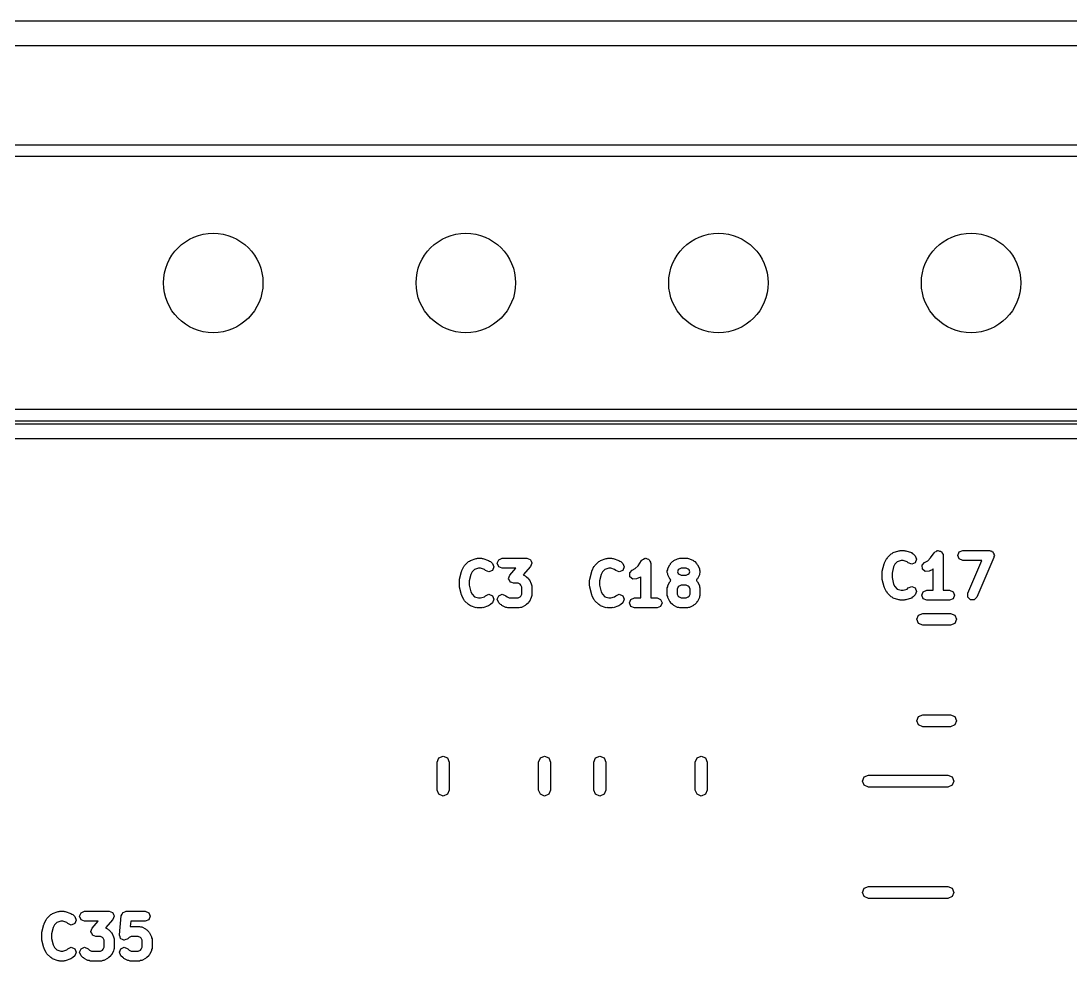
# Model space of a CAD drawing. Extents: x 0.4 to 11.3, y -7.9 to -0.4.
# Drawn here: x 5.8794 to 6.295, y -3.3593 to -2.9872 of the extents above; entities that cross this region are included whole.
import ezdxf

# ---------------------------------------------------------------- set-up
doc = ezdxf.new("R2010")
doc.units = 0
doc.header["$MEASUREMENT"] = 0
doc.layers.add('BLACK', color=7, linetype='CONTINUOUS')

msp = doc.modelspace()

# ---------------------------------------------------------------- linework, layer by layer
at = {"layer": 'BLACK', "linetype": 'CONTINUOUS'}
for p, q in [((5.39486, -2.9872), (5.90551, -2.9872)), ((5.90551, -2.9872), (6.41616, -2.9872)), ((5.90551, -2.99705), (5.3937, -2.99705)), ((6.41732, -2.99705), (5.90551, -2.99705)), ((5.50551, -3.03619), (6.40787, -3.03619)), ((6.40551, -3.04091), (5.50787, -3.04091)), ((5.50787, -3.14091), (6.40551, -3.14091)), ((6.40787, -3.14564), (5.50551, -3.14564)), ((5.39372, -3.14665), (6.41734, -3.14665)), ((6.4155, -3.15256), (5.39556, -3.15256)), ((6.0573, -3.20073), (6.05955, -3.19998)), ((6.05955, -3.19998), (6.05987, -3.20001)), ((6.05987, -3.20001), (6.06017, -3.19988)), ((6.06017, -3.19988), (6.06167, -3.19988)), ((6.06167, -3.19988), (6.06197, -3.20001)), ((6.06197, -3.20001), (6.06229, -3.19998)), ((6.06229, -3.19998), (6.06454, -3.20073)), ((6.06853, -3.20046), (6.06992, -3.19988)), ((6.06992, -3.19988), (6.07967, -3.19988)), ((6.07967, -3.19988), (6.08031, -3.20015)), ((6.10885, -3.20073), (6.1111, -3.19998)), ((6.1111, -3.19998), (6.11143, -3.20001)), ((6.11143, -3.20001), (6.11173, -3.19988)), ((6.11173, -3.19988), (6.11323, -3.19988)), ((6.11323, -3.19988), (6.11353, -3.20001)), ((6.11353, -3.20001), (6.11385, -3.19998)), ((6.11385, -3.19998), (6.1161, -3.20073)), ((6.12586, -3.20024), (6.12634, -3.19992)), ((6.12634, -3.19992), (6.12654, -3.19996)), ((6.12654, -3.19996), (6.12673, -3.19988)), ((6.12673, -3.19988), (6.12725, -3.2001)), ((6.12725, -3.2001), (6.12782, -3.20021)), ((6.13784, -3.20084), (6.13934, -3.20009)), ((6.13934, -3.20009), (6.1398, -3.20006)), ((6.1398, -3.20006), (6.14022, -3.19988)), ((6.14022, -3.19988), (6.14322, -3.19988)), ((6.14322, -3.19988), (6.14365, -3.20006)), ((6.14365, -3.20006), (6.1441, -3.20009)), ((6.1441, -3.20009), (6.1456, -3.20084)), ((6.22198, -3.20016), (6.22222, -3.19995)), ((6.22222, -3.19995), (6.22235, -3.19965)), ((6.22235, -3.19965), (6.22385, -3.19815)), ((6.22385, -3.19815), (6.22427, -3.19797)), ((6.22427, -3.19797), (6.22461, -3.19767)), ((6.22461, -3.19767), (6.22686, -3.19692)), ((6.22686, -3.19692), (6.22719, -3.19694)), ((6.22719, -3.19694), (6.22749, -3.19682)), ((6.22749, -3.19682), (6.22899, -3.19682)), ((6.22899, -3.19682), (6.22929, -3.19694)), ((6.22929, -3.19694), (6.22961, -3.19692)), ((6.22961, -3.19692), (6.23186, -3.19767)), ((6.23186, -3.19767), (6.23221, -3.19797)), ((6.23221, -3.19797), (6.23263, -3.19815)), ((6.23263, -3.19815), (6.23338, -3.1989)), ((6.23338, -3.1989), (6.23395, -3.20029)), ((6.23832, -3.20092), (6.23946, -3.19978)), ((6.23946, -3.19978), (6.24085, -3.1977)), ((6.24085, -3.1977), (6.24102, -3.19758)), ((6.24102, -3.19758), (6.24109, -3.1974)), ((6.24109, -3.1974), (6.24162, -3.19718)), ((6.24162, -3.19718), (6.2421, -3.19686)), ((6.2421, -3.19686), (6.2423, -3.1969)), ((6.2423, -3.1969), (6.24249, -3.19682)), ((6.24249, -3.19682), (6.24301, -3.19704)), ((6.24301, -3.19704), (6.24358, -3.19715)), ((6.24358, -3.19715), (6.24369, -3.19732)), ((6.24369, -3.19732), (6.24388, -3.1974)), ((6.24388, -3.1974), (6.2441, -3.19793)), ((6.2441, -3.19793), (6.24442, -3.1984)), ((6.24442, -3.1984), (6.24438, -3.1986)), ((6.24438, -3.1986), (6.24445, -3.19879)), ((6.24445, -3.19879), (6.24445, -3.21257)), ((6.25027, -3.19879), (6.25084, -3.1974)), ((6.25084, -3.20018), (6.25027, -3.19879)), ((6.25084, -3.1974), (6.25223, -3.19682)), ((6.25223, -3.19682), (6.26273, -3.19682)), ((6.26454, -3.19956), (6.25779, -3.21531)), ((6.26273, -3.19682), (6.26311, -3.19698)), ((6.26311, -3.19698), (6.26351, -3.19698)), ((6.26351, -3.19698), (6.26377, -3.19725)), ((6.26377, -3.19725), (6.26412, -3.1974)), ((6.26412, -3.1974), (6.26428, -3.19777)), ((6.26428, -3.19777), (6.26456, -3.19806)), ((6.26455, -3.19916), (6.26454, -3.19956)), ((6.2647, -3.19879), (6.26455, -3.19916)), ((6.26456, -3.19806), (6.26456, -3.19844)), ((6.26456, -3.19844), (6.2647, -3.19879)), ((6.05391, -3.20472), (6.05466, -3.20322)), ((6.05466, -3.20322), (6.05491, -3.20301)), ((6.05491, -3.20301), (6.05503, -3.20271)), ((6.05503, -3.20271), (6.05653, -3.20121)), ((6.05653, -3.20121), (6.05695, -3.20103)), ((6.05695, -3.20103), (6.0573, -3.20073)), ((6.06049, -3.20382), (6.05898, -3.20432)), ((6.06135, -3.20382), (6.06049, -3.20382)), ((6.06286, -3.20432), (6.06135, -3.20382)), ((6.06454, -3.20073), (6.06489, -3.20103)), ((6.06489, -3.20103), (6.06531, -3.20121)), ((6.06531, -3.20121), (6.06606, -3.20196)), ((6.06606, -3.20196), (6.06664, -3.20335)), ((6.06664, -3.20335), (6.06606, -3.20474)), ((6.06795, -3.20185), (6.06853, -3.20046)), ((6.06853, -3.20324), (6.06795, -3.20185)), ((6.06992, -3.20382), (6.06853, -3.20324)), ((6.07533, -3.20382), (6.06992, -3.20382)), ((6.07294, -3.20656), (6.07533, -3.20382)), ((6.08115, -3.20315), (6.07826, -3.20645)), ((6.08031, -3.20015), (6.08096, -3.20037)), ((6.08096, -3.20037), (6.081, -3.20043)), ((6.081, -3.20043), (6.08106, -3.20046)), ((6.08106, -3.20046), (6.08133, -3.2011)), ((6.08137, -3.20249), (6.08115, -3.20315)), ((6.08133, -3.2011), (6.08163, -3.20172)), ((6.08164, -3.20185), (6.08137, -3.20249)), ((6.08163, -3.20172), (6.08161, -3.20179)), ((6.08161, -3.20179), (6.08164, -3.20185)), ((6.10547, -3.20472), (6.10622, -3.20322)), ((6.10622, -3.20322), (6.10646, -3.20301)), ((6.10646, -3.20301), (6.10659, -3.20271)), ((6.10659, -3.20271), (6.10809, -3.20121)), ((6.10809, -3.20121), (6.10851, -3.20103)), ((6.10851, -3.20103), (6.10885, -3.20073)), ((6.11205, -3.20382), (6.11054, -3.20432)), ((6.11291, -3.20382), (6.11205, -3.20382)), ((6.11441, -3.20432), (6.11291, -3.20382)), ((6.1161, -3.20073), (6.11645, -3.20103)), ((6.11645, -3.20103), (6.11687, -3.20121)), ((6.11687, -3.20121), (6.11762, -3.20196)), ((6.11762, -3.20196), (6.1182, -3.20335)), ((6.1182, -3.20335), (6.11762, -3.20474)), ((6.12135, -3.20459), (6.12256, -3.20398)), ((6.12256, -3.20398), (6.1237, -3.20285)), ((6.1237, -3.20285), (6.12509, -3.20076)), ((6.12509, -3.20076), (6.12526, -3.20065)), ((6.12526, -3.20065), (6.12533, -3.20046)), ((6.12533, -3.20046), (6.12586, -3.20024)), ((6.12782, -3.20021), (6.12793, -3.20038)), ((6.12793, -3.20038), (6.12812, -3.20046)), ((6.12812, -3.20046), (6.12834, -3.20099)), ((6.12834, -3.20099), (6.12866, -3.20147)), ((6.12866, -3.20147), (6.12862, -3.20166)), ((6.12862, -3.20166), (6.12869, -3.20185)), ((6.12869, -3.20185), (6.12869, -3.21563)), ((6.13543, -3.20443), (6.13546, -3.20397)), ((6.13546, -3.20397), (6.13621, -3.20247)), ((6.13621, -3.20247), (6.13646, -3.20226)), ((6.13646, -3.20226), (6.13658, -3.20196)), ((6.13658, -3.20196), (6.13733, -3.20121)), ((6.13733, -3.20121), (6.13763, -3.20109)), ((6.13763, -3.20109), (6.13784, -3.20084)), ((6.13989, -3.20422), (6.13959, -3.20452)), ((6.14069, -3.20382), (6.13989, -3.20422)), ((6.14276, -3.20382), (6.14069, -3.20382)), ((6.14356, -3.20422), (6.14276, -3.20382)), ((6.14386, -3.20452), (6.14356, -3.20422)), ((6.1456, -3.20084), (6.14582, -3.20109)), ((6.14582, -3.20109), (6.14611, -3.20121)), ((6.14611, -3.20121), (6.14686, -3.20196)), ((6.14686, -3.20196), (6.14699, -3.20226)), ((6.14699, -3.20226), (6.14723, -3.20247)), ((6.14723, -3.20247), (6.14798, -3.20397)), ((6.14798, -3.20397), (6.14802, -3.20443)), ((6.22033, -3.20506), (6.22108, -3.20206)), ((6.22108, -3.20206), (6.22121, -3.20188)), ((6.22121, -3.20188), (6.22123, -3.20166)), ((6.22123, -3.20166), (6.22198, -3.20016)), ((6.22484, -3.20323), (6.22421, -3.20578)), ((6.22536, -3.2022), (6.22484, -3.20323)), ((6.2263, -3.20126), (6.22536, -3.2022)), ((6.22781, -3.20076), (6.2263, -3.20126)), ((6.22867, -3.20076), (6.22781, -3.20076)), ((6.23017, -3.20126), (6.22867, -3.20076)), ((6.23059, -3.20168), (6.23017, -3.20126)), ((6.23199, -3.20226), (6.23059, -3.20168)), ((6.23338, -3.20168), (6.23199, -3.20226)), ((6.23395, -3.20029), (6.23338, -3.20168)), ((6.23612, -3.20267), (6.23711, -3.20153)), ((6.23623, -3.20417), (6.23612, -3.20267)), ((6.23736, -3.20516), (6.23623, -3.20417)), ((6.23711, -3.20153), (6.23832, -3.20092)), ((6.24052, -3.20413), (6.24037, -3.2043)), ((6.24052, -3.21257), (6.24052, -3.20413)), ((6.25223, -3.20076), (6.25084, -3.20018)), ((6.25975, -3.20076), (6.25223, -3.20076)), ((6.25417, -3.21376), (6.25975, -3.20076)), ((6.05295, -3.2086), (6.05305, -3.20837)), ((6.05301, -3.20812), (6.05376, -3.20512)), ((6.05305, -3.20837), (6.05301, -3.20812)), ((6.05376, -3.20512), (6.0539, -3.20494)), ((6.0539, -3.20494), (6.05391, -3.20472)), ((6.05753, -3.20629), (6.05689, -3.20884)), ((6.05804, -3.20527), (6.05753, -3.20629)), ((6.05898, -3.20432), (6.05804, -3.20527)), ((6.06328, -3.20474), (6.06286, -3.20432)), ((6.06467, -3.20532), (6.06328, -3.20474)), ((6.06606, -3.20474), (6.06467, -3.20532)), ((6.07245, -3.20785), (6.07272, -3.20721)), ((6.07248, -3.20792), (6.07245, -3.20785)), ((6.07246, -3.20798), (6.07248, -3.20792)), ((6.07276, -3.2086), (6.07246, -3.20798)), ((6.07272, -3.20721), (6.07294, -3.20656)), ((6.07826, -3.20645), (6.07905, -3.20684)), ((6.07905, -3.20684), (6.07926, -3.20709)), ((6.07926, -3.20709), (6.07956, -3.20721)), ((6.07956, -3.20721), (6.08031, -3.20796)), ((6.08031, -3.20796), (6.08043, -3.20826)), ((6.08043, -3.20826), (6.08068, -3.20847)), ((6.10451, -3.2086), (6.1046, -3.20837)), ((6.10457, -3.20812), (6.10532, -3.20512)), ((6.1046, -3.20837), (6.10457, -3.20812)), ((6.10532, -3.20512), (6.10545, -3.20494)), ((6.10545, -3.20494), (6.10547, -3.20472)), ((6.10909, -3.20629), (6.10845, -3.20884)), ((6.1096, -3.20527), (6.10909, -3.20629)), ((6.11054, -3.20432), (6.1096, -3.20527)), ((6.11483, -3.20474), (6.11441, -3.20432)), ((6.11623, -3.20532), (6.11483, -3.20474)), ((6.11762, -3.20474), (6.11623, -3.20532)), ((6.12036, -3.20573), (6.12135, -3.20459)), ((6.12047, -3.20723), (6.12036, -3.20573)), ((6.1216, -3.20822), (6.12047, -3.20723)), ((6.12311, -3.20811), (6.1216, -3.20822)), ((6.12461, -3.20736), (6.12311, -3.20811)), ((6.12476, -3.20719), (6.12461, -3.20736)), ((6.12476, -3.21563), (6.12476, -3.20719)), ((6.13526, -3.20485), (6.13543, -3.20443)), ((6.13526, -3.2056), (6.13526, -3.20485)), ((6.13543, -3.20603), (6.13526, -3.2056)), ((6.13546, -3.20648), (6.13543, -3.20603)), ((6.13621, -3.20798), (6.13546, -3.20648)), ((6.13646, -3.20819), (6.13621, -3.20798)), ((6.13658, -3.20849), (6.13646, -3.20819)), ((6.13959, -3.20452), (6.13924, -3.20523)), ((6.13924, -3.20523), (6.13959, -3.20594)), ((6.13959, -3.20594), (6.13989, -3.20623)), ((6.13989, -3.20623), (6.14069, -3.20663)), ((6.14069, -3.20663), (6.14276, -3.20663)), ((6.14276, -3.20663), (6.14356, -3.20623)), ((6.14356, -3.20623), (6.14386, -3.20594)), ((6.14421, -3.20523), (6.14386, -3.20452)), ((6.14386, -3.20594), (6.14421, -3.20523)), ((6.14699, -3.20819), (6.14686, -3.20849)), ((6.14723, -3.20798), (6.14699, -3.20819)), ((6.14798, -3.20648), (6.14723, -3.20798)), ((6.14802, -3.20603), (6.14798, -3.20648)), ((6.14802, -3.20443), (6.14819, -3.20485)), ((6.14819, -3.2056), (6.14802, -3.20603)), ((6.14819, -3.20485), (6.14819, -3.2056)), ((6.22027, -3.20554), (6.22036, -3.20531)), ((6.22027, -3.20779), (6.22027, -3.20554)), ((6.22036, -3.20802), (6.22027, -3.20779)), ((6.22036, -3.20531), (6.22033, -3.20506)), ((6.22033, -3.20827), (6.22036, -3.20802)), ((6.22108, -3.21127), (6.22033, -3.20827)), ((6.22421, -3.20578), (6.22421, -3.20755)), ((6.22421, -3.20755), (6.22484, -3.2101)), ((6.23887, -3.20505), (6.23736, -3.20516)), ((6.24037, -3.2043), (6.23887, -3.20505)), ((6.05295, -3.21085), (6.05295, -3.2086)), ((6.05305, -3.21108), (6.05295, -3.21085)), ((6.05301, -3.21133), (6.05305, -3.21108)), ((6.05376, -3.21433), (6.05301, -3.21133)), ((6.05689, -3.20884), (6.05689, -3.21061)), ((6.05689, -3.21061), (6.05753, -3.21316)), ((6.07303, -3.20924), (6.07276, -3.2086)), ((6.07309, -3.20927), (6.07303, -3.20924)), ((6.07312, -3.20933), (6.07309, -3.20927)), ((6.07378, -3.20955), (6.07312, -3.20933)), ((6.07442, -3.20982), (6.07378, -3.20955)), ((6.0762, -3.20982), (6.07442, -3.20982)), ((6.077, -3.21022), (6.0762, -3.20982)), ((6.0773, -3.21052), (6.077, -3.21022)), ((6.0777, -3.21132), (6.0773, -3.21052)), ((6.0777, -3.21414), (6.0777, -3.21132)), ((6.08068, -3.20847), (6.08143, -3.20997)), ((6.08143, -3.20997), (6.08146, -3.21043)), ((6.08146, -3.21043), (6.08164, -3.21085)), ((6.08164, -3.21085), (6.08164, -3.2146)), ((6.10451, -3.21085), (6.10451, -3.2086)), ((6.1046, -3.21108), (6.10451, -3.21085)), ((6.10457, -3.21133), (6.1046, -3.21108)), ((6.10532, -3.21433), (6.10457, -3.21133)), ((6.10845, -3.20884), (6.10845, -3.21061)), ((6.10845, -3.21061), (6.10909, -3.21316)), ((6.13526, -3.2116), (6.13543, -3.21118)), ((6.13526, -3.2146), (6.13526, -3.2116)), ((6.13543, -3.21118), (6.13546, -3.21072)), ((6.13546, -3.21072), (6.13621, -3.20922)), ((6.13621, -3.20922), (6.13646, -3.20901)), ((6.13646, -3.20901), (6.13658, -3.20871)), ((6.13669, -3.2086), (6.13658, -3.20849)), ((6.13658, -3.20871), (6.13669, -3.2086)), ((6.13959, -3.21127), (6.13919, -3.21207)), ((6.13919, -3.21207), (6.13919, -3.21414)), ((6.13989, -3.21097), (6.13959, -3.21127)), ((6.14069, -3.21057), (6.13989, -3.21097)), ((6.14276, -3.21057), (6.14069, -3.21057)), ((6.14356, -3.21097), (6.14276, -3.21057)), ((6.14386, -3.21127), (6.14356, -3.21097)), ((6.14425, -3.21207), (6.14386, -3.21127)), ((6.14425, -3.21414), (6.14425, -3.21207)), ((6.14686, -3.20849), (6.14676, -3.2086)), ((6.14676, -3.2086), (6.14686, -3.20871)), ((6.14686, -3.20871), (6.14699, -3.20901)), ((6.14699, -3.20901), (6.14723, -3.20922)), ((6.14723, -3.20922), (6.14798, -3.21072)), ((6.14798, -3.21072), (6.14802, -3.21118)), ((6.14802, -3.21118), (6.14819, -3.2116)), ((6.14819, -3.2116), (6.14819, -3.2146)), ((6.22121, -3.21144), (6.22108, -3.21127)), ((6.22123, -3.21167), (6.22121, -3.21144)), ((6.22198, -3.21317), (6.22123, -3.21167)), ((6.22484, -3.2101), (6.22536, -3.21112)), ((6.22536, -3.21112), (6.2263, -3.21207)), ((6.2263, -3.21207), (6.22781, -3.21257)), ((6.22781, -3.21257), (6.22867, -3.21257)), ((6.22867, -3.21257), (6.23017, -3.21207)), ((6.23017, -3.21207), (6.23059, -3.21165)), ((6.23059, -3.21165), (6.23199, -3.21107)), ((6.23199, -3.21107), (6.23338, -3.21165)), ((6.23338, -3.21165), (6.23395, -3.21304)), ((6.23659, -3.21315), (6.23799, -3.21257)), ((6.23799, -3.21257), (6.24052, -3.21257)), ((6.24445, -3.21257), (6.24698, -3.21257)), ((6.24698, -3.21257), (6.24838, -3.21315)), ((6.0539, -3.21451), (6.05376, -3.21433)), ((6.05391, -3.21473), (6.0539, -3.21451)), ((6.05466, -3.21623), (6.05391, -3.21473)), ((6.05491, -3.21644), (6.05466, -3.21623)), ((6.05503, -3.21674), (6.05491, -3.21644)), ((6.05753, -3.21316), (6.05804, -3.21418)), ((6.05804, -3.21418), (6.05898, -3.21513)), ((6.05898, -3.21513), (6.06049, -3.21563)), ((6.06049, -3.21563), (6.06135, -3.21563)), ((6.06135, -3.21563), (6.06286, -3.21513)), ((6.06286, -3.21513), (6.06328, -3.21471)), ((6.06328, -3.21471), (6.06467, -3.21413)), ((6.06467, -3.21413), (6.06606, -3.21471)), ((6.06606, -3.21471), (6.06664, -3.2161)), ((6.06664, -3.2161), (6.06606, -3.21749)), ((6.06795, -3.2161), (6.06853, -3.21471)), ((6.06853, -3.21749), (6.06795, -3.2161)), ((6.06853, -3.21471), (6.06992, -3.21413)), ((6.06992, -3.21413), (6.07131, -3.21471)), ((6.07131, -3.21471), (6.07184, -3.21523)), ((6.07184, -3.21523), (6.07263, -3.21563)), ((6.07263, -3.21563), (6.0762, -3.21563)), ((6.0762, -3.21563), (6.077, -3.21523)), ((6.077, -3.21523), (6.0773, -3.21493)), ((6.0773, -3.21493), (6.0777, -3.21414)), ((6.08143, -3.21548), (6.08068, -3.21698)), ((6.08146, -3.21502), (6.08143, -3.21548)), ((6.08164, -3.2146), (6.08146, -3.21502)), ((6.10545, -3.21451), (6.10532, -3.21433)), ((6.10547, -3.21473), (6.10545, -3.21451)), ((6.10622, -3.21623), (6.10547, -3.21473)), ((6.10646, -3.21644), (6.10622, -3.21623)), ((6.10659, -3.21674), (6.10646, -3.21644)), ((6.10909, -3.21316), (6.1096, -3.21418)), ((6.1096, -3.21418), (6.11054, -3.21513)), ((6.11054, -3.21513), (6.11205, -3.21563)), ((6.11205, -3.21563), (6.11291, -3.21563)), ((6.11291, -3.21563), (6.11441, -3.21513)), ((6.11441, -3.21513), (6.11483, -3.21471)), ((6.11483, -3.21471), (6.11623, -3.21413)), ((6.11623, -3.21413), (6.11762, -3.21471)), ((6.11762, -3.21471), (6.1182, -3.2161)), ((6.1182, -3.2161), (6.11762, -3.21749)), ((6.12026, -3.2176), (6.12083, -3.21621)), ((6.12083, -3.21621), (6.12223, -3.21563)), ((6.12223, -3.21563), (6.12476, -3.21563)), ((6.12869, -3.21563), (6.13122, -3.21563)), ((6.13122, -3.21563), (6.13262, -3.21621)), ((6.13262, -3.21621), (6.13319, -3.2176)), ((6.13543, -3.21502), (6.13526, -3.2146)), ((6.13546, -3.21548), (6.13543, -3.21502)), ((6.13621, -3.21698), (6.13546, -3.21548)), ((6.13919, -3.21414), (6.13959, -3.21493)), ((6.13959, -3.21493), (6.13989, -3.21523)), ((6.13989, -3.21523), (6.14069, -3.21563)), ((6.14069, -3.21563), (6.14276, -3.21563)), ((6.14276, -3.21563), (6.14356, -3.21523)), ((6.14356, -3.21523), (6.14386, -3.21493)), ((6.14386, -3.21493), (6.14425, -3.21414)), ((6.14798, -3.21548), (6.14723, -3.21698)), ((6.14802, -3.21502), (6.14798, -3.21548)), ((6.14819, -3.2146), (6.14802, -3.21502)), ((6.22222, -3.21338), (6.22198, -3.21317)), ((6.22235, -3.21368), (6.22222, -3.21338)), ((6.22385, -3.21518), (6.22235, -3.21368)), ((6.22427, -3.21535), (6.22385, -3.21518)), ((6.22461, -3.21565), (6.22427, -3.21535)), ((6.22686, -3.2164), (6.22461, -3.21565)), ((6.22719, -3.21638), (6.22686, -3.2164)), ((6.22749, -3.21651), (6.22719, -3.21638)), ((6.22899, -3.21651), (6.22749, -3.21651)), ((6.22929, -3.21638), (6.22899, -3.21651)), ((6.22961, -3.2164), (6.22929, -3.21638)), ((6.23186, -3.21565), (6.22961, -3.2164)), ((6.23221, -3.21535), (6.23186, -3.21565)), ((6.23263, -3.21518), (6.23221, -3.21535)), ((6.23338, -3.21443), (6.23263, -3.21518)), ((6.23395, -3.21304), (6.23338, -3.21443)), ((6.23602, -3.21454), (6.23659, -3.21315)), ((6.23659, -3.21593), (6.23602, -3.21454)), ((6.23799, -3.21651), (6.23659, -3.21593)), ((6.24249, -3.21651), (6.23799, -3.21651)), ((6.24698, -3.21651), (6.24249, -3.21651)), ((6.24838, -3.21593), (6.24698, -3.21651)), ((6.24838, -3.21315), (6.24895, -3.21454)), ((6.24895, -3.21454), (6.24838, -3.21593)), ((6.25416, -3.21527), (6.25417, -3.21376)), ((6.25521, -3.21635), (6.25416, -3.21527)), ((6.25671, -3.21636), (6.25521, -3.21635)), ((6.25779, -3.21531), (6.25671, -3.21636)), ((6.05653, -3.21824), (6.05503, -3.21674)), ((6.05695, -3.21842), (6.05653, -3.21824)), ((6.0573, -3.21872), (6.05695, -3.21842)), ((6.05955, -3.21947), (6.0573, -3.21872)), ((6.05987, -3.21944), (6.05955, -3.21947)), ((6.06017, -3.21957), (6.05987, -3.21944)), ((6.06167, -3.21957), (6.06017, -3.21957)), ((6.06197, -3.21944), (6.06167, -3.21957)), ((6.06229, -3.21947), (6.06197, -3.21944)), ((6.06454, -3.21872), (6.06229, -3.21947)), ((6.06489, -3.21842), (6.06454, -3.21872)), ((6.06531, -3.21824), (6.06489, -3.21842)), ((6.06606, -3.21749), (6.06531, -3.21824)), ((6.06928, -3.21824), (6.06853, -3.21749)), ((6.06958, -3.21837), (6.06928, -3.21824)), ((6.06979, -3.21861), (6.06958, -3.21837)), ((6.07129, -3.21936), (6.06979, -3.21861)), ((6.07175, -3.21939), (6.07129, -3.21936)), ((6.07217, -3.21957), (6.07175, -3.21939)), ((6.07667, -3.21957), (6.07217, -3.21957)), ((6.07709, -3.21939), (6.07667, -3.21957)), ((6.07755, -3.21936), (6.07709, -3.21939)), ((6.07905, -3.21861), (6.07755, -3.21936)), ((6.07926, -3.21837), (6.07905, -3.21861)), ((6.07956, -3.21824), (6.07926, -3.21837)), ((6.08031, -3.21749), (6.07956, -3.21824)), ((6.08043, -3.21719), (6.08031, -3.21749)), ((6.08068, -3.21698), (6.08043, -3.21719)), ((6.10809, -3.21824), (6.10659, -3.21674)), ((6.10851, -3.21842), (6.10809, -3.21824)), ((6.10885, -3.21872), (6.10851, -3.21842)), ((6.1111, -3.21947), (6.10885, -3.21872)), ((6.11143, -3.21944), (6.1111, -3.21947)), ((6.11173, -3.21957), (6.11143, -3.21944)), ((6.11323, -3.21957), (6.11173, -3.21957)), ((6.11353, -3.21944), (6.11323, -3.21957)), ((6.11385, -3.21947), (6.11353, -3.21944)), ((6.1161, -3.21872), (6.11385, -3.21947)), ((6.11645, -3.21842), (6.1161, -3.21872)), ((6.11687, -3.21824), (6.11645, -3.21842)), ((6.11762, -3.21749), (6.11687, -3.21824)), ((6.12083, -3.21899), (6.12026, -3.2176)), ((6.12223, -3.21957), (6.12083, -3.21899)), ((6.12673, -3.21957), (6.12223, -3.21957)), ((6.13122, -3.21957), (6.12673, -3.21957)), ((6.13262, -3.21899), (6.13122, -3.21957)), ((6.13319, -3.2176), (6.13262, -3.21899)), ((6.13646, -3.21719), (6.13621, -3.21698)), ((6.13658, -3.21749), (6.13646, -3.21719)), ((6.13733, -3.21824), (6.13658, -3.21749)), ((6.13763, -3.21837), (6.13733, -3.21824)), ((6.13784, -3.21861), (6.13763, -3.21837)), ((6.13934, -3.21936), (6.13784, -3.21861)), ((6.1398, -3.21939), (6.13934, -3.21936)), ((6.14022, -3.21957), (6.1398, -3.21939)), ((6.14322, -3.21957), (6.14022, -3.21957)), ((6.14365, -3.21939), (6.14322, -3.21957)), ((6.1441, -3.21936), (6.14365, -3.21939)), ((6.1456, -3.21861), (6.1441, -3.21936)), ((6.14582, -3.21837), (6.1456, -3.21861)), ((6.14611, -3.21824), (6.14582, -3.21837)), ((6.14686, -3.21749), (6.14611, -3.21824)), ((6.14699, -3.21719), (6.14686, -3.21749)), ((6.14723, -3.21698), (6.14699, -3.21719)), ((6.23398, -3.22407), (6.23467, -3.2224)), ((6.23467, -3.22574), (6.23398, -3.22407)), ((6.23467, -3.2224), (6.23634, -3.22171)), ((6.23634, -3.22171), (6.24741, -3.22171)), ((6.24741, -3.22171), (6.24908, -3.2224)), ((6.24908, -3.2224), (6.24977, -3.22407)), ((6.24977, -3.22407), (6.24908, -3.22574)), ((6.23634, -3.22643), (6.23467, -3.22574)), ((6.24741, -3.22643), (6.23634, -3.22643)), ((6.24908, -3.22574), (6.24741, -3.22643)), ((6.23467, -3.26256), (6.23634, -3.26187)), ((6.23634, -3.26187), (6.24741, -3.26187)), ((6.24741, -3.26187), (6.24908, -3.26256)), ((6.23398, -3.26423), (6.23467, -3.26256)), ((6.23467, -3.2659), (6.23398, -3.26423)), ((6.23634, -3.26659), (6.23467, -3.2659)), ((6.24741, -3.26659), (6.23634, -3.26659)), ((6.24908, -3.2659), (6.24741, -3.26659)), ((6.24908, -3.26256), (6.24977, -3.26423)), ((6.24977, -3.26423), (6.24908, -3.2659)), ((6.04418, -3.28061), (6.04487, -3.27894)), ((6.04487, -3.27894), (6.04654, -3.27825)), ((6.04654, -3.27825), (6.04821, -3.27894)), ((6.04821, -3.27894), (6.0489, -3.28061)), ((6.08433, -3.28061), (6.08503, -3.27894)), ((6.08503, -3.27894), (6.0867, -3.27825)), ((6.0867, -3.27825), (6.08837, -3.27894)), ((6.08837, -3.27894), (6.08906, -3.28061)), ((6.10618, -3.28061), (6.10687, -3.27894)), ((6.10687, -3.27894), (6.10854, -3.27825)), ((6.10854, -3.27825), (6.11021, -3.27894)), ((6.11021, -3.27894), (6.1109, -3.28061)), ((6.14633, -3.28061), (6.14703, -3.27894)), ((6.14703, -3.27894), (6.1487, -3.27825)), ((6.1487, -3.27825), (6.15037, -3.27894)), ((6.15037, -3.27894), (6.15106, -3.28061)), ((6.04418, -3.29168), (6.04418, -3.28061)), ((6.0489, -3.28061), (6.0489, -3.29168)), ((6.08433, -3.29168), (6.08433, -3.28061)), ((6.08906, -3.28061), (6.08906, -3.29168)), ((6.10618, -3.29168), (6.10618, -3.28061)), ((6.1109, -3.28061), (6.1109, -3.29168)), ((6.14633, -3.29168), (6.14633, -3.28061)), ((6.15106, -3.28061), (6.15106, -3.29168)), ((6.21252, -3.2881), (6.21321, -3.28643)), ((6.21321, -3.28643), (6.21488, -3.28574)), ((6.21488, -3.28574), (6.24635, -3.28574)), ((6.24635, -3.28574), (6.24802, -3.28643)), ((6.24802, -3.28643), (6.24871, -3.2881)), ((6.21321, -3.28977), (6.21252, -3.2881)), ((6.21488, -3.29046), (6.21321, -3.28977)), ((6.24635, -3.29046), (6.21488, -3.29046)), ((6.24802, -3.28977), (6.24635, -3.29046)), ((6.24871, -3.2881), (6.24802, -3.28977)), ((6.04487, -3.29335), (6.04418, -3.29168)), ((6.04654, -3.29405), (6.04487, -3.29335)), ((6.04821, -3.29335), (6.04654, -3.29405)), ((6.0489, -3.29168), (6.04821, -3.29335)), ((6.08503, -3.29335), (6.08433, -3.29168)), ((6.0867, -3.29405), (6.08503, -3.29335)), ((6.08837, -3.29335), (6.0867, -3.29405)), ((6.08906, -3.29168), (6.08837, -3.29335)), ((6.10687, -3.29335), (6.10618, -3.29168)), ((6.10854, -3.29405), (6.10687, -3.29335)), ((6.11021, -3.29335), (6.10854, -3.29405)), ((6.1109, -3.29168), (6.11021, -3.29335)), ((6.14703, -3.29335), (6.14633, -3.29168)), ((6.1487, -3.29405), (6.14703, -3.29335)), ((6.15037, -3.29335), (6.1487, -3.29405)), ((6.15106, -3.29168), (6.15037, -3.29335)), ((6.21252, -3.3322), (6.21321, -3.33053)), ((6.21321, -3.33387), (6.21252, -3.3322)), ((6.21321, -3.33053), (6.21488, -3.32983)), ((6.21488, -3.32983), (6.24635, -3.32983)), ((6.24635, -3.32983), (6.24802, -3.33053)), ((6.24802, -3.33053), (6.24871, -3.3322)), ((6.24871, -3.3322), (6.24802, -3.33387)), ((6.21488, -3.33456), (6.21321, -3.33387)), ((6.24635, -3.33456), (6.21488, -3.33456)), ((6.24802, -3.33387), (6.24635, -3.33456)), ((5.8897, -3.34248), (5.8912, -3.34098)), ((5.8912, -3.34098), (5.89163, -3.34081)), ((5.89163, -3.34081), (5.89197, -3.34051)), ((5.89197, -3.34051), (5.89422, -3.33976)), ((5.89422, -3.33976), (5.89455, -3.33978)), ((5.89455, -3.33978), (5.89485, -3.33966)), ((5.89485, -3.33966), (5.89635, -3.33966)), ((5.89635, -3.33966), (5.89664, -3.33978)), ((5.89664, -3.33978), (5.89697, -3.33976)), ((5.89697, -3.33976), (5.89922, -3.34051)), ((5.89922, -3.34051), (5.89956, -3.34081)), ((5.89956, -3.34081), (5.89999, -3.34098)), ((5.89999, -3.34098), (5.90074, -3.34173)), ((5.90263, -3.34162), (5.9032, -3.34023)), ((5.9032, -3.34023), (5.90459, -3.33966)), ((5.90459, -3.33966), (5.91434, -3.33966)), ((5.91434, -3.33966), (5.91498, -3.33992)), ((5.91498, -3.33992), (5.91564, -3.34014)), ((5.91564, -3.34014), (5.91567, -3.34021)), ((5.91567, -3.34021), (5.91573, -3.34023)), ((5.91573, -3.34023), (5.916, -3.34087)), ((5.916, -3.34087), (5.91631, -3.34149)), ((5.91913, -3.34143), (5.91945, -3.34084)), ((5.91945, -3.34084), (5.9197, -3.34023)), ((5.9197, -3.34023), (5.9198, -3.34019)), ((5.9198, -3.34019), (5.91985, -3.3401)), ((5.91985, -3.3401), (5.92048, -3.33991)), ((5.92048, -3.33991), (5.92109, -3.33966)), ((5.92109, -3.33966), (5.92859, -3.33966)), ((5.92859, -3.33966), (5.92998, -3.34023)), ((5.92998, -3.34023), (5.93056, -3.34162)), ((5.88769, -3.3479), (5.88844, -3.3449)), ((5.88844, -3.3449), (5.88857, -3.34472)), ((5.88857, -3.34472), (5.88859, -3.34449)), ((5.88859, -3.34449), (5.88934, -3.34299)), ((5.88934, -3.34299), (5.88958, -3.34278)), ((5.88958, -3.34278), (5.8897, -3.34248)), ((5.89271, -3.34504), (5.8922, -3.34606)), ((5.89366, -3.34409), (5.89271, -3.34504)), ((5.89516, -3.34359), (5.89366, -3.34409)), ((5.89603, -3.34359), (5.89516, -3.34359)), ((5.89753, -3.34409), (5.89603, -3.34359)), ((5.89795, -3.34452), (5.89753, -3.34409)), ((5.89934, -3.34509), (5.89795, -3.34452)), ((5.90074, -3.34452), (5.89934, -3.34509)), ((5.90074, -3.34173), (5.90131, -3.34312)), ((5.90131, -3.34312), (5.90074, -3.34452)), ((5.9032, -3.34302), (5.90263, -3.34162)), ((5.90459, -3.34359), (5.9032, -3.34302)), ((5.91, -3.34359), (5.90459, -3.34359)), ((5.90761, -3.34633), (5.91, -3.34359)), ((5.91582, -3.34292), (5.91294, -3.34622)), ((5.91605, -3.34226), (5.91582, -3.34292)), ((5.91631, -3.34162), (5.91605, -3.34226)), ((5.91631, -3.34149), (5.91628, -3.34156)), ((5.91628, -3.34156), (5.91631, -3.34162)), ((5.91838, -3.34893), (5.91913, -3.34143)), ((5.92287, -3.34359), (5.92267, -3.34565)), ((5.92859, -3.34359), (5.92287, -3.34359)), ((5.92998, -3.34302), (5.92859, -3.34359)), ((5.93056, -3.34162), (5.92998, -3.34302)), ((5.88763, -3.34837), (5.88772, -3.34814)), ((5.88763, -3.35062), (5.88763, -3.34837)), ((5.88772, -3.34814), (5.88769, -3.3479)), ((5.8922, -3.34606), (5.89156, -3.34862)), ((5.89156, -3.34862), (5.89156, -3.35038)), ((5.90713, -3.34762), (5.90739, -3.34698)), ((5.90715, -3.34769), (5.90713, -3.34762)), ((5.90713, -3.34775), (5.90715, -3.34769)), ((5.90744, -3.34838), (5.90713, -3.34775)), ((5.90739, -3.34698), (5.90761, -3.34633)), ((5.9077, -3.34902), (5.90744, -3.34838)), ((5.90777, -3.34904), (5.9077, -3.34902)), ((5.9078, -3.3491), (5.90777, -3.34904)), ((5.90845, -3.34933), (5.9078, -3.3491)), ((5.90909, -3.34959), (5.90845, -3.34933)), ((5.91088, -3.34959), (5.90909, -3.34959)), ((5.91168, -3.34999), (5.91088, -3.34959)), ((5.91294, -3.34622), (5.91372, -3.34661)), ((5.91372, -3.34661), (5.91394, -3.34686)), ((5.91394, -3.34686), (5.91423, -3.34698)), ((5.91423, -3.34698), (5.91498, -3.34773)), ((5.91498, -3.34773), (5.91511, -3.34803)), ((5.91511, -3.34803), (5.91535, -3.34824)), ((5.91535, -3.34824), (5.9161, -3.34974)), ((5.91837, -3.34912), (5.91841, -3.34903)), ((5.91863, -3.34973), (5.91837, -3.34912)), ((5.91841, -3.34903), (5.91838, -3.34893)), ((5.92306, -3.34959), (5.92226, -3.34999)), ((5.92267, -3.34565), (5.92634, -3.34565)), ((5.92588, -3.34959), (5.92306, -3.34959)), ((5.92668, -3.34999), (5.92588, -3.34959)), ((5.92634, -3.34565), (5.92676, -3.34583)), ((5.92676, -3.34583), (5.92722, -3.34586)), ((5.92722, -3.34586), (5.92872, -3.34661)), ((5.92872, -3.34661), (5.92893, -3.34686)), ((5.92893, -3.34686), (5.92923, -3.34698)), ((5.92923, -3.34698), (5.92998, -3.34773)), ((5.92998, -3.34773), (5.93011, -3.34803)), ((5.93011, -3.34803), (5.93035, -3.34824)), ((5.93035, -3.34824), (5.9311, -3.34974)), ((5.88772, -3.35085), (5.88763, -3.35062)), ((5.88769, -3.3511), (5.88772, -3.35085)), ((5.88844, -3.3541), (5.88769, -3.3511)), ((5.89156, -3.35038), (5.8922, -3.35294)), ((5.8922, -3.35294), (5.89271, -3.35396)), ((5.91198, -3.35029), (5.91168, -3.34999)), ((5.91237, -3.35109), (5.91198, -3.35029)), ((5.91237, -3.35391), (5.91237, -3.35109)), ((5.9161, -3.34974), (5.91614, -3.3502)), ((5.91614, -3.3502), (5.91631, -3.35062)), ((5.91631, -3.35062), (5.91631, -3.35437)), ((5.91882, -3.35037), (5.91863, -3.34973)), ((5.91891, -3.35042), (5.91882, -3.35037)), ((5.91895, -3.35051), (5.91891, -3.35042)), ((5.91956, -3.35077), (5.91895, -3.35051)), ((5.92015, -3.35108), (5.91956, -3.35077)), ((5.92025, -3.35105), (5.92015, -3.35108)), ((5.92034, -3.35109), (5.92025, -3.35105)), ((5.92095, -3.35084), (5.92034, -3.35109)), ((5.92159, -3.35065), (5.92095, -3.35084)), ((5.92164, -3.35055), (5.92159, -3.35065)), ((5.92173, -3.35051), (5.92164, -3.35055)), ((5.92226, -3.34999), (5.92173, -3.35051)), ((5.92697, -3.35029), (5.92668, -3.34999)), ((5.92737, -3.35109), (5.92697, -3.35029)), ((5.92737, -3.35391), (5.92737, -3.35109)), ((5.9311, -3.34974), (5.93113, -3.3502)), ((5.93113, -3.3502), (5.93131, -3.35062)), ((5.93131, -3.35062), (5.93131, -3.35437)), ((5.88857, -3.35428), (5.88844, -3.3541)), ((5.88859, -3.3545), (5.88857, -3.35428)), ((5.88934, -3.356), (5.88859, -3.3545)), ((5.88958, -3.35621), (5.88934, -3.356)), ((5.8897, -3.35651), (5.88958, -3.35621)), ((5.8912, -3.35801), (5.8897, -3.35651)), ((5.89163, -3.35819), (5.8912, -3.35801)), ((5.89271, -3.35396), (5.89366, -3.3549)), ((5.89366, -3.3549), (5.89516, -3.3554)), ((5.89516, -3.3554), (5.89603, -3.3554)), ((5.89603, -3.3554), (5.89753, -3.3549)), ((5.89753, -3.3549), (5.89795, -3.35448)), ((5.89795, -3.35448), (5.89934, -3.3539)), ((5.89934, -3.3539), (5.90074, -3.35448)), ((5.89999, -3.35801), (5.89956, -3.35819)), ((5.90074, -3.35726), (5.89999, -3.35801)), ((5.90074, -3.35448), (5.90131, -3.35587)), ((5.90131, -3.35587), (5.90074, -3.35726)), ((5.90263, -3.35587), (5.9032, -3.35448)), ((5.9032, -3.35726), (5.90263, -3.35587)), ((5.9032, -3.35448), (5.90459, -3.3539)), ((5.90395, -3.35801), (5.9032, -3.35726)), ((5.90425, -3.35814), (5.90395, -3.35801)), ((5.90459, -3.3539), (5.90599, -3.35448)), ((5.90599, -3.35448), (5.90651, -3.355)), ((5.90651, -3.355), (5.90731, -3.3554)), ((5.90731, -3.3554), (5.91088, -3.3554)), ((5.91088, -3.3554), (5.91168, -3.355)), ((5.91168, -3.355), (5.91198, -3.35471)), ((5.91198, -3.35471), (5.91237, -3.35391)), ((5.91423, -3.35801), (5.91394, -3.35814)), ((5.91498, -3.35726), (5.91423, -3.35801)), ((5.91511, -3.35696), (5.91498, -3.35726)), ((5.91535, -3.35675), (5.91511, -3.35696)), ((5.9161, -3.35525), (5.91535, -3.35675)), ((5.91614, -3.3548), (5.9161, -3.35525)), ((5.91631, -3.35437), (5.91614, -3.3548)), ((5.91837, -3.35587), (5.91895, -3.35448)), ((5.91895, -3.35726), (5.91837, -3.35587)), ((5.91895, -3.35448), (5.92034, -3.3539)), ((5.9197, -3.35801), (5.91895, -3.35726)), ((5.92, -3.35814), (5.9197, -3.35801)), ((5.92034, -3.3539), (5.92173, -3.35448)), ((5.92173, -3.35448), (5.92226, -3.355)), ((5.92226, -3.355), (5.92306, -3.3554)), ((5.92306, -3.3554), (5.92588, -3.3554)), ((5.92588, -3.3554), (5.92668, -3.355)), ((5.92668, -3.355), (5.92697, -3.35471)), ((5.92697, -3.35471), (5.92737, -3.35391)), ((5.92923, -3.35801), (5.92893, -3.35814)), ((5.92998, -3.35726), (5.92923, -3.35801)), ((5.93011, -3.35696), (5.92998, -3.35726)), ((5.93035, -3.35675), (5.93011, -3.35696)), ((5.9311, -3.35525), (5.93035, -3.35675)), ((5.93113, -3.3548), (5.9311, -3.35525)), ((5.93131, -3.35437), (5.93113, -3.3548)), ((5.89197, -3.35849), (5.89163, -3.35819)), ((5.89422, -3.35924), (5.89197, -3.35849)), ((5.89455, -3.35922), (5.89422, -3.35924)), ((5.89485, -3.35934), (5.89455, -3.35922)), ((5.89635, -3.35934), (5.89485, -3.35934)), ((5.89664, -3.35922), (5.89635, -3.35934)), ((5.89697, -3.35924), (5.89664, -3.35922)), ((5.89922, -3.35849), (5.89697, -3.35924)), ((5.89956, -3.35819), (5.89922, -3.35849)), ((5.90446, -3.35838), (5.90425, -3.35814)), ((5.90596, -3.35913), (5.90446, -3.35838)), ((5.90642, -3.35917), (5.90596, -3.35913)), ((5.90684, -3.35934), (5.90642, -3.35917)), ((5.91134, -3.35934), (5.90684, -3.35934)), ((5.91177, -3.35917), (5.91134, -3.35934)), ((5.91222, -3.35913), (5.91177, -3.35917)), ((5.91372, -3.35838), (5.91222, -3.35913)), ((5.91394, -3.35814), (5.91372, -3.35838)), ((5.92021, -3.35838), (5.92, -3.35814)), ((5.92171, -3.35913), (5.92021, -3.35838)), ((5.92217, -3.35917), (5.92171, -3.35913)), ((5.92259, -3.35934), (5.92217, -3.35917)), ((5.92634, -3.35934), (5.92259, -3.35934)), ((5.92676, -3.35917), (5.92634, -3.35934)), ((5.92722, -3.35913), (5.92676, -3.35917)), ((5.92872, -3.35838), (5.92722, -3.35913)), ((5.92893, -3.35814), (5.92872, -3.35838))]:
    msp.add_line(p, q, dxfattribs=at)
at = {"layer": 'BLACK'}
for centre in [(5.95551, -3.09091), (6.05551, -3.09091), (6.15551, -3.09091), (6.25551, -3.09091)]:
    msp.add_circle(centre, 0.01969, dxfattribs=at)

doc.saveas('drawing.dxf')
